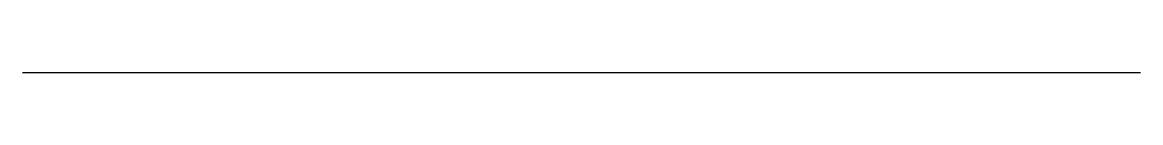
# Model space of a CAD drawing. Header units: millimetres. Extents: x 95 to 230, y 148 to 148.
import ezdxf

# ---------------------------------------------------------------- set-up
doc = ezdxf.new("R2010")
doc.units = ezdxf.units.MM

msp = doc.modelspace()

# ---------------------------------------------------------------- linework, layer by layer
for p, q in [((94.6, 148.5, 188.91), (94.6, 148.5, 158.91)), ((94.6, 148.5, 158.91), (229.6, 148.5, 158.68)), ((94.6, 148.5, 188.91), (109.6, 148.5, 188.83)), ((229.6, 148.5, 158.68), (229.6, 148.5, 218.68))]:
    msp.add_line(p, q)

doc.saveas('drawing.dxf')
